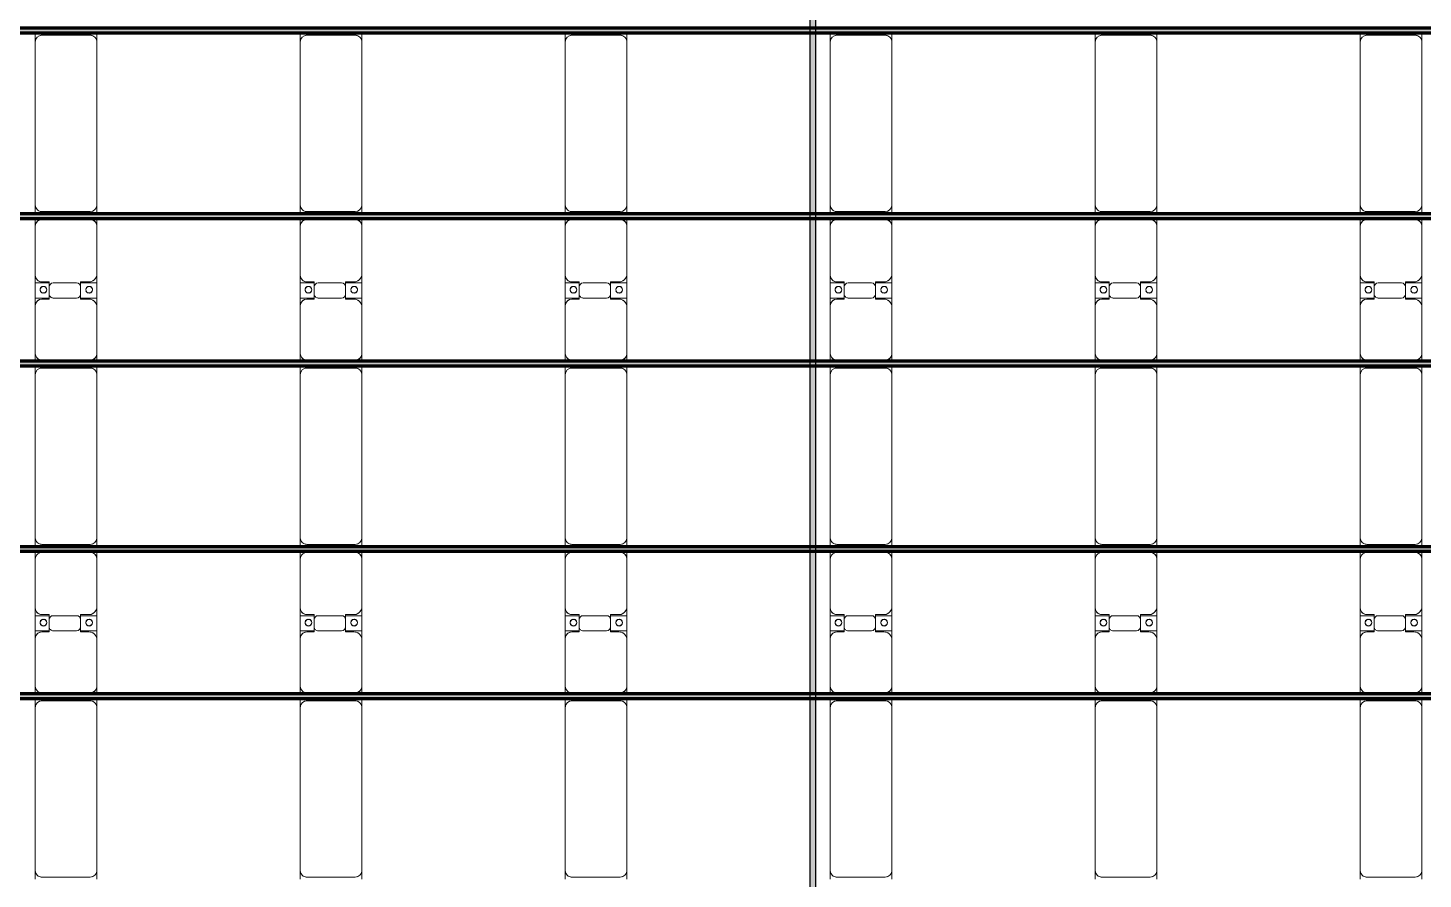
# Model space of a CAD drawing. Header units: millimetres. Extents: x -291190 to 146725, y 19759 to 185158.
# Drawn here: x -259468 to -248938, y 114543 to 120963 of the extents above; entities that cross this region are included whole.
import ezdxf

# ---------------------------------------------------------------- set-up
doc = ezdxf.new("R2010")
doc.units = ezdxf.units.MM
doc.layers.add('A-GENM', color=13, linetype='Continuous', lineweight=9)
doc.layers.add('S-BEAM', color=12, linetype='Continuous', lineweight=9)

# ---------------------------------------------------------------- blocks, each defined once
blk = doc.blocks.new('Dầm C52 - Dầm C52-73882-KHUNG KẾT CẤU BÈ PIN 4')
at = {"layer": 'S-BEAM', "lineweight": 140}
blk.add_hatch(color=1, dxfattribs=at).paths.add_polyline_path([(-173700, 20), (-174540, 20), (-174540, -20), (174501, -20), (174501, 20), (-172792, 20)])
at = {"layer": 'S-BEAM', "color": 1, "lineweight": 140}
for p, q in [((-174540, 20), (174501, 20)), ((174501, -20), (-174540, -20))]:
    blk.add_line(p, q, dxfattribs=at)
blk = doc.blocks.new('Dầm C52 - Dầm C52-V25-KHUNG KẾT CẤU BÈ PIN 4')
at = {"layer": 'S-BEAM', "lineweight": 140}
blk.add_hatch(color=1, dxfattribs=at).paths.add_polyline_path([(-173700, 20), (-174540, 20), (-174540, -20), (174540, -20), (174540, 20), (-172792, 20)])
at = {"layer": 'S-BEAM', "color": 1, "lineweight": 140}
for p, q in [((-174540, 20), (174540, 20)), ((174540, -20), (-174540, -20))]:
    blk.add_line(p, q, dxfattribs=at)
blk = doc.blocks.new('Dai phao do pin - DẢI PHAO ĐỠ PIN-V47-KHUNG KẾT CẤU BÈ PIN 4')
at = {"layer": 'A-GENM', "color": 7}
for p, q in [((14375, 242), (14440, 242)), ((14375, 242), (14440, 242)), ((15670, 242), (14440, 242)), ((15670, 242), (15735, 242)), ((15670, 242), (15735, 242)), ((15775, 242), (15830, 242)), ((15775, 242), (15830, 242)), ((16190, 242), (15830, 242)), ((16190, 242), (16372, 242)), ((16372, 242), (16190, 242)), ((16258, 242), (16440, 242)), ((16258, 116), (16258, 242)), ((16440, 242), (16258, 242)), ((16372, 242), (16372, 116)), ((16790, 242), (16440, 242)), ((16790, 242), (16845, 242)), ((16790, 242), (16845, 242)), ((16885, 242), (16950, 242)), ((16885, 242), (16950, 242)), ((18180, 242), (16950, 242)), ((18180, 242), (18245, 242)), ((18180, 242), (18245, 242)), ((18285, 242), (18340, 242)), ((18285, 242), (18340, 242)), ((18700, 242), (18340, 242)), ((18700, 242), (18882, 242)), ((18882, 242), (18700, 242)), ((18768, 242), (18950, 242)), ((18768, 116), (18768, 242)), ((18950, 242), (18768, 242)), ((18882, 242), (18882, 116)), ((19300, 242), (18950, 242)), ((19300, 242), (19355, 242)), ((19300, 242), (19355, 242)), ((19395, 242), (19460, 242)), ((19395, 242), (19460, 242)), ((20690, 242), (19460, 242)), ((20690, 242), (20755, 242)), ((20690, 242), (20755, 242)), ((14390, 192), (14390, -173)), ((15720, -173), (15720, 192)), ((15780, 192), (15780, -173)), ((16250, 118), (16250, 182)), ((16342, 118), (16250, 118)), ((16380, 118), (16288, 118)), ((16380, 182), (16380, 118)), ((16840, -173), (16840, 192)), ((16900, 192), (16900, -173)), ((18230, -173), (18230, 192)), ((18290, 192), (18290, -173)), ((18760, 118), (18760, 182)), ((18852, 118), (18760, 118)), ((18890, 118), (18798, 118)), ((18890, 182), (18890, 118)), ((19350, -173), (19350, 192)), ((19410, 192), (19410, -173)), ((20740, -173), (20740, 192)), ((16258, 88), (16258, -88)), ((16372, -88), (16372, 88)), ((18768, 88), (18768, -88)), ((18882, -88), (18882, 88)), ((16250, -173), (16250, -118)), ((16250, -118), (16342, -118)), ((16258, -223), (16258, -116)), ((16258, -169), (16258, -202)), ((16288, -118), (16380, -118)), ((16372, -116), (16372, -223)), ((16380, -118), (16380, -173)), ((18760, -173), (18760, -118)), ((18760, -118), (18852, -118)), ((18768, -223), (18768, -116)), ((18768, -169), (18768, -202)), ((18798, -118), (18890, -118)), ((18882, -116), (18882, -223)), ((18890, -118), (18890, -173)), ((14440, -223), (14375, -223)), ((14440, -223), (14375, -223)), ((14440, -223), (15670, -223)), ((15735, -223), (15670, -223)), ((15735, -223), (15670, -223)), ((15830, -223), (15775, -223)), ((15830, -223), (15775, -223)), ((15830, -223), (16200, -223)), ((16372, -223), (16200, -223)), ((16200, -223), (16372, -223)), ((16430, -223), (16258, -223)), ((16258, -223), (16430, -223)), ((16430, -223), (16790, -223)), ((16845, -223), (16790, -223)), ((16845, -223), (16790, -223)), ((16950, -223), (16885, -223)), ((16950, -223), (16885, -223)), ((16950, -223), (18180, -223)), ((18245, -223), (18180, -223)), ((18245, -223), (18180, -223)), ((18340, -223), (18285, -223)), ((18340, -223), (18285, -223)), ((18340, -223), (18710, -223)), ((18882, -223), (18710, -223)), ((18710, -223), (18882, -223)), ((18940, -223), (18768, -223)), ((18768, -223), (18940, -223)), ((18940, -223), (19300, -223)), ((19355, -223), (19300, -223)), ((19355, -223), (19300, -223)), ((19460, -223), (19395, -223)), ((19460, -223), (19395, -223)), ((19460, -223), (20690, -223)), ((20755, -223), (20690, -223)), ((20755, -223), (20690, -223))]:
    blk.add_line(p, q, dxfattribs=at)
for centre, radius, start, end in [((14440, 192), 50, 90, 180), ((14440, 192), 50, 150, 180), ((14440, 192), 50, 105, 120), ((15670, 192), 50, 360, 90), ((15670, 192), 50, 60, 90), ((15670, 192), 50, 15, 30), ((15830, 192), 50, 90, 180), ((15830, 192), 50, 105, 180), ((16190, 182), 60, 360, 90), ((16190, 182), 60, 45, 60), ((16190, 182), 60, 360, 60), ((16190, 182), 60, 45, 60), ((16440, 182), 60, 90, 180), ((16440, 182), 60, 120, 180), ((16790, 192), 50, 360, 90), ((16790, 192), 50, 360, 75), ((16950, 192), 50, 90, 180), ((16950, 192), 50, 150, 180), ((16950, 192), 50, 105, 120), ((18180, 192), 50, 360, 90), ((18180, 192), 50, 60, 90), ((18180, 192), 50, 15, 30), ((18340, 192), 50, 90, 180), ((18340, 192), 50, 105, 180), ((18700, 182), 60, 360, 90), ((18700, 182), 60, 45, 60), ((18700, 182), 60, 360, 60), ((18700, 182), 60, 45, 60), ((18950, 182), 60, 90, 180), ((18950, 182), 60, 120, 180), ((19300, 192), 50, 360, 90), ((19300, 192), 50, 360, 75), ((19460, 192), 50, 90, 180), ((19460, 192), 50, 150, 180), ((19460, 192), 50, 105, 120), ((20690, 192), 50, 360, 90), ((20690, 192), 50, 60, 90), ((20690, 192), 50, 15, 30), ((16288, 88), 30, 90, 180), ((16309, 183), 25, 0, 180), ((16309, 183), 25, 360, 165), ((16309, 183), 25, 180, 0), ((16311, 183), 25, 0, 180), ((16311, 183), 25, 90, 180), ((16311, 183), 25, 180, 0), ((16311, 183), 25, 180, 270), ((16309, 183), 25, 210, 255), ((16309, 183), 25, 270, 360), ((16311, 183), 25, 15, 75), ((16311, 183), 25, 285, 330), ((16342, 88), 30, 360, 90), ((18798, 88), 30, 90, 180), ((18819, 183), 25, 0, 180), ((18819, 183), 25, 360, 165), ((18819, 183), 25, 180, 0), ((18821, 183), 25, 0, 180), ((18821, 183), 25, 90, 180), ((18821, 183), 25, 180, 0), ((18821, 183), 25, 180, 270), ((18819, 183), 25, 210, 255), ((18819, 183), 25, 270, 360), ((18821, 183), 25, 15, 75), ((18821, 183), 25, 285, 330), ((18852, 88), 30, 360, 90), ((16288, -88), 30, 180, 270), ((16342, -88), 30, 270, 360), ((18798, -88), 30, 180, 270), ((18852, -88), 30, 270, 360), ((14440, -173), 50, 180, 270), ((14440, -173), 50, 180, 210), ((15670, -173), 50, 270, 360), ((15670, -173), 50, 330, 360), ((15830, -173), 50, 180, 270), ((15830, -173), 50, 180, 255), ((16200, -173), 50, 270, 360), ((16200, -173), 50, 285, 360), ((16200, -173), 50, 315, 0), ((16200, -173), 50, 315, 0), ((16309, -162), 25, 0, 180), ((16309, -162), 25, 105, 165), ((16309, -162), 25, 180, 360), ((16309, -162), 25, 195, 360), ((16311, -162), 25, 0, 180), ((16311, -162), 25, 105, 180), ((16311, -162), 25, 180, 0), ((16311, -162), 25, 180, 270), ((16309, -162), 25, 360, 75), ((16311, -162), 25, 15, 75), ((16311, -162), 25, 285, 345), ((16430, -173), 50, 180, 270), ((16430, -173), 50, 180, 255), ((16430, -173), 50, 210, 225), ((16430, -173), 50, 210, 225), ((16790, -173), 50, 270, 360), ((16790, -173), 50, 285, 360), ((16950, -173), 50, 180, 270), ((16950, -173), 50, 180, 210), ((18180, -173), 50, 270, 360), ((18180, -173), 50, 330, 360), ((18340, -173), 50, 180, 270), ((18340, -173), 50, 180, 255), ((18710, -173), 50, 270, 360), ((18710, -173), 50, 285, 360), ((18710, -173), 50, 315, 0), ((18710, -173), 50, 315, 0), ((18819, -162), 25, 0, 180), ((18819, -162), 25, 105, 165), ((18819, -162), 25, 180, 0), ((18819, -162), 25, 195, 360), ((18821, -162), 25, 0, 180), ((18821, -162), 25, 105, 180), ((18821, -162), 25, 180, 0), ((18821, -162), 25, 180, 270), ((18819, -162), 25, 360, 75), ((18821, -162), 25, 15, 75), ((18821, -162), 25, 285, 345), ((18940, -173), 50, 180, 270), ((18940, -173), 50, 180, 255), ((18940, -173), 50, 210, 225), ((18940, -173), 50, 210, 225), ((19300, -173), 50, 270, 360), ((19300, -173), 50, 285, 360), ((19460, -173), 50, 180, 270), ((19460, -173), 50, 180, 210), ((20690, -173), 50, 270, 360), ((20690, -173), 50, 330, 360), ((14440, -173), 50, 240, 270), ((15670, -173), 50, 285, 300), ((16950, -173), 50, 240, 270), ((18180, -173), 50, 285, 300), ((19460, -173), 50, 240, 270), ((20690, -173), 50, 285, 300)]:
    blk.add_arc(centre, radius, start, end, dxfattribs=at)
blk = doc.blocks.new('Dai phao do pin - DẢI PHAO ĐỠ PIN-V48-KHUNG KẾT CẤU BÈ PIN 4')
at = {"layer": 'A-GENM', "color": 7}
for p, q in [((14375, 242), (14440, 242)), ((14375, 242), (14440, 242)), ((15670, 242), (14440, 242)), ((15670, 242), (15735, 242)), ((15670, 242), (15735, 242)), ((15775, 242), (15830, 242)), ((15775, 242), (15830, 242)), ((16190, 242), (15830, 242)), ((16190, 242), (16372, 242)), ((16372, 242), (16190, 242)), ((16258, 242), (16440, 242)), ((16258, 116), (16258, 242)), ((16440, 242), (16258, 242)), ((16372, 242), (16372, 116)), ((16790, 242), (16440, 242)), ((16790, 242), (16845, 242)), ((16790, 242), (16845, 242)), ((16885, 242), (16950, 242)), ((16885, 242), (16950, 242)), ((18180, 242), (16950, 242)), ((18180, 242), (18245, 242)), ((18180, 242), (18245, 242)), ((18285, 242), (18340, 242)), ((18285, 242), (18340, 242)), ((18700, 242), (18340, 242)), ((18700, 242), (18882, 242)), ((18882, 242), (18700, 242)), ((18768, 242), (18950, 242)), ((18768, 116), (18768, 242)), ((18950, 242), (18768, 242)), ((18882, 242), (18882, 116)), ((19300, 242), (18950, 242)), ((19300, 242), (19355, 242)), ((19300, 242), (19355, 242)), ((19395, 242), (19460, 242)), ((19395, 242), (19460, 242)), ((20690, 242), (19460, 242)), ((20690, 242), (20755, 242)), ((20690, 242), (20755, 242)), ((14390, 192), (14390, -173)), ((15720, -173), (15720, 192)), ((15780, 192), (15780, -173)), ((16250, 118), (16250, 182)), ((16342, 118), (16250, 118)), ((16380, 118), (16288, 118)), ((16380, 182), (16380, 118)), ((16840, -173), (16840, 192)), ((16900, 192), (16900, -173)), ((18230, -173), (18230, 192)), ((18290, 192), (18290, -173)), ((18760, 118), (18760, 182)), ((18852, 118), (18760, 118)), ((18890, 118), (18798, 118)), ((18890, 182), (18890, 118)), ((19350, -173), (19350, 192)), ((19410, 192), (19410, -173)), ((20740, -173), (20740, 192)), ((16258, 88), (16258, -88)), ((16372, -88), (16372, 88)), ((18768, 88), (18768, -88)), ((18882, -88), (18882, 88)), ((16250, -173), (16250, -118)), ((16250, -118), (16342, -118)), ((16258, -223), (16258, -116)), ((16258, -169), (16258, -202)), ((16288, -118), (16380, -118)), ((16372, -116), (16372, -223)), ((16380, -118), (16380, -173)), ((18760, -173), (18760, -118)), ((18760, -118), (18852, -118)), ((18768, -223), (18768, -116)), ((18768, -169), (18768, -202)), ((18798, -118), (18890, -118)), ((18882, -116), (18882, -223)), ((18890, -118), (18890, -173)), ((14440, -223), (14375, -223)), ((14440, -223), (14375, -223)), ((14440, -223), (15670, -223)), ((15735, -223), (15670, -223)), ((15735, -223), (15670, -223)), ((15830, -223), (15775, -223)), ((15830, -223), (15775, -223)), ((15830, -223), (16200, -223)), ((16372, -223), (16200, -223)), ((16200, -223), (16372, -223)), ((16430, -223), (16258, -223)), ((16258, -223), (16430, -223)), ((16430, -223), (16790, -223)), ((16845, -223), (16790, -223)), ((16845, -223), (16790, -223)), ((16950, -223), (16885, -223)), ((16950, -223), (16885, -223)), ((16950, -223), (18180, -223)), ((18245, -223), (18180, -223)), ((18245, -223), (18180, -223)), ((18340, -223), (18285, -223)), ((18340, -223), (18285, -223)), ((18340, -223), (18710, -223)), ((18882, -223), (18710, -223)), ((18710, -223), (18882, -223)), ((18940, -223), (18768, -223)), ((18768, -223), (18940, -223)), ((18940, -223), (19300, -223)), ((19355, -223), (19300, -223)), ((19355, -223), (19300, -223)), ((19460, -223), (19395, -223)), ((19460, -223), (19395, -223)), ((19460, -223), (20690, -223)), ((20755, -223), (20690, -223)), ((20755, -223), (20690, -223))]:
    blk.add_line(p, q, dxfattribs=at)
for centre, radius, start, end in [((14440, 192), 50, 90, 180), ((14440, 192), 50, 150, 180), ((14440, 192), 50, 105, 120), ((15670, 192), 50, 360, 90), ((15670, 192), 50, 60, 90), ((15670, 192), 50, 15, 30), ((15830, 192), 50, 90, 180), ((15830, 192), 50, 105, 180), ((16190, 182), 60, 360, 90), ((16190, 182), 60, 45, 60), ((16190, 182), 60, 360, 60), ((16190, 182), 60, 45, 60), ((16440, 182), 60, 90, 180), ((16440, 182), 60, 120, 180), ((16790, 192), 50, 360, 90), ((16790, 192), 50, 360, 75), ((16950, 192), 50, 90, 180), ((16950, 192), 50, 150, 180), ((16950, 192), 50, 105, 120), ((18180, 192), 50, 360, 90), ((18180, 192), 50, 60, 90), ((18180, 192), 50, 15, 30), ((18340, 192), 50, 90, 180), ((18340, 192), 50, 105, 180), ((18700, 182), 60, 360, 90), ((18700, 182), 60, 45, 60), ((18700, 182), 60, 360, 60), ((18700, 182), 60, 45, 60), ((18950, 182), 60, 90, 180), ((18950, 182), 60, 120, 180), ((19300, 192), 50, 360, 90), ((19300, 192), 50, 360, 75), ((19460, 192), 50, 90, 180), ((19460, 192), 50, 150, 180), ((19460, 192), 50, 105, 120), ((20690, 192), 50, 360, 90), ((20690, 192), 50, 60, 90), ((20690, 192), 50, 15, 30), ((16288, 88), 30, 90, 180), ((16309, 183), 25, 0, 180), ((16309, 183), 25, 360, 165), ((16309, 183), 25, 180, 0), ((16311, 183), 25, 0, 180), ((16311, 183), 25, 90, 180), ((16311, 183), 25, 180, 0), ((16311, 183), 25, 180, 270), ((16309, 183), 25, 210, 255), ((16309, 183), 25, 270, 360), ((16311, 183), 25, 15, 75), ((16311, 183), 25, 285, 330), ((16342, 88), 30, 360, 90), ((18798, 88), 30, 90, 180), ((18819, 183), 25, 0, 180), ((18819, 183), 25, 360, 165), ((18819, 183), 25, 180, 0), ((18821, 183), 25, 0, 180), ((18821, 183), 25, 90, 180), ((18821, 183), 25, 180, 0), ((18821, 183), 25, 180, 270), ((18819, 183), 25, 210, 255), ((18819, 183), 25, 270, 360), ((18821, 183), 25, 15, 75), ((18821, 183), 25, 285, 330), ((18852, 88), 30, 360, 90), ((16288, -88), 30, 180, 270), ((16342, -88), 30, 270, 360), ((18798, -88), 30, 180, 270), ((18852, -88), 30, 270, 360), ((14440, -173), 50, 180, 270), ((14440, -173), 50, 180, 210), ((15670, -173), 50, 270, 360), ((15670, -173), 50, 330, 360), ((15830, -173), 50, 180, 270), ((15830, -173), 50, 180, 255), ((16200, -173), 50, 270, 360), ((16200, -173), 50, 285, 360), ((16200, -173), 50, 315, 0), ((16200, -173), 50, 315, 0), ((16309, -162), 25, 0, 180), ((16309, -162), 25, 105, 165), ((16309, -162), 25, 180, 360), ((16309, -162), 25, 195, 360), ((16311, -162), 25, 0, 180), ((16311, -162), 25, 105, 180), ((16311, -162), 25, 180, 0), ((16311, -162), 25, 180, 270), ((16309, -162), 25, 360, 75), ((16311, -162), 25, 15, 75), ((16311, -162), 25, 285, 345), ((16430, -173), 50, 180, 270), ((16430, -173), 50, 180, 255), ((16430, -173), 50, 210, 225), ((16430, -173), 50, 210, 225), ((16790, -173), 50, 270, 360), ((16790, -173), 50, 285, 360), ((16950, -173), 50, 180, 270), ((16950, -173), 50, 180, 210), ((18180, -173), 50, 270, 360), ((18180, -173), 50, 330, 360), ((18340, -173), 50, 180, 270), ((18340, -173), 50, 180, 255), ((18710, -173), 50, 270, 360), ((18710, -173), 50, 285, 360), ((18710, -173), 50, 315, 0), ((18710, -173), 50, 315, 0), ((18819, -162), 25, 0, 180), ((18819, -162), 25, 105, 165), ((18819, -162), 25, 180, 0), ((18819, -162), 25, 195, 360), ((18821, -162), 25, 0, 180), ((18821, -162), 25, 105, 180), ((18821, -162), 25, 180, 0), ((18821, -162), 25, 180, 270), ((18819, -162), 25, 360, 75), ((18821, -162), 25, 15, 75), ((18821, -162), 25, 285, 345), ((18940, -173), 50, 180, 270), ((18940, -173), 50, 180, 255), ((18940, -173), 50, 210, 225), ((18940, -173), 50, 210, 225), ((19300, -173), 50, 270, 360), ((19300, -173), 50, 285, 360), ((19460, -173), 50, 180, 270), ((19460, -173), 50, 180, 210), ((20690, -173), 50, 270, 360), ((20690, -173), 50, 330, 360), ((14440, -173), 50, 240, 270), ((15670, -173), 50, 285, 300), ((16950, -173), 50, 240, 270), ((18180, -173), 50, 285, 300), ((19460, -173), 50, 240, 270), ((20690, -173), 50, 285, 300)]:
    blk.add_arc(centre, radius, start, end, dxfattribs=at)
blk = doc.blocks.new('Dai phao do pin - DẢI PHAO ĐỠ PIN-V49-KHUNG KẾT CẤU BÈ PIN 4')
at = {"layer": 'A-GENM', "color": 7}
for p, q in [((14375, 242), (14440, 242)), ((14375, 242), (14440, 242)), ((15670, 242), (14440, 242)), ((15670, 242), (15735, 242)), ((15670, 242), (15735, 242)), ((15775, 242), (15830, 242)), ((15775, 242), (15830, 242)), ((16190, 242), (15830, 242)), ((16190, 242), (16372, 242)), ((16372, 242), (16190, 242)), ((16258, 242), (16440, 242)), ((16258, 116), (16258, 242)), ((16440, 242), (16258, 242)), ((16372, 242), (16372, 116)), ((16790, 242), (16440, 242)), ((16790, 242), (16845, 242)), ((16790, 242), (16845, 242)), ((16885, 242), (16950, 242)), ((16885, 242), (16950, 242)), ((18180, 242), (16950, 242)), ((18180, 242), (18245, 242)), ((18180, 242), (18245, 242)), ((18285, 242), (18340, 242)), ((18285, 242), (18340, 242)), ((18700, 242), (18340, 242)), ((18700, 242), (18882, 242)), ((18882, 242), (18700, 242)), ((18768, 242), (18950, 242)), ((18768, 116), (18768, 242)), ((18950, 242), (18768, 242)), ((18882, 242), (18882, 116)), ((19300, 242), (18950, 242)), ((19300, 242), (19355, 242)), ((19300, 242), (19355, 242)), ((19395, 242), (19460, 242)), ((19395, 242), (19460, 242)), ((20690, 242), (19460, 242)), ((20690, 242), (20755, 242)), ((20690, 242), (20755, 242)), ((14390, 192), (14390, -173)), ((15720, -173), (15720, 192)), ((15780, 192), (15780, -173)), ((16250, 118), (16250, 182)), ((16342, 118), (16250, 118)), ((16380, 118), (16288, 118)), ((16380, 182), (16380, 118)), ((16840, -173), (16840, 192)), ((16900, 192), (16900, -173)), ((18230, -173), (18230, 192)), ((18290, 192), (18290, -173)), ((18760, 118), (18760, 182)), ((18852, 118), (18760, 118)), ((18890, 118), (18798, 118)), ((18890, 182), (18890, 118)), ((19350, -173), (19350, 192)), ((19410, 192), (19410, -173)), ((20740, -173), (20740, 192)), ((16258, 88), (16258, -88)), ((16372, -88), (16372, 88)), ((18768, 88), (18768, -88)), ((18882, -88), (18882, 88)), ((16250, -173), (16250, -118)), ((16250, -118), (16342, -118)), ((16258, -223), (16258, -116)), ((16258, -169), (16258, -202)), ((16288, -118), (16380, -118)), ((16372, -116), (16372, -223)), ((16380, -118), (16380, -173)), ((18760, -173), (18760, -118)), ((18760, -118), (18852, -118)), ((18768, -223), (18768, -116)), ((18768, -169), (18768, -202)), ((18798, -118), (18890, -118)), ((18882, -116), (18882, -223)), ((18890, -118), (18890, -173)), ((14440, -223), (14375, -223)), ((14440, -223), (14375, -223)), ((14440, -223), (15670, -223)), ((15735, -223), (15670, -223)), ((15735, -223), (15670, -223)), ((15830, -223), (15775, -223)), ((15830, -223), (15775, -223)), ((15830, -223), (16200, -223)), ((16372, -223), (16200, -223)), ((16200, -223), (16372, -223)), ((16430, -223), (16258, -223)), ((16258, -223), (16430, -223)), ((16430, -223), (16790, -223)), ((16845, -223), (16790, -223)), ((16845, -223), (16790, -223)), ((16950, -223), (16885, -223)), ((16950, -223), (16885, -223)), ((16950, -223), (18180, -223)), ((18245, -223), (18180, -223)), ((18245, -223), (18180, -223)), ((18340, -223), (18285, -223)), ((18340, -223), (18285, -223)), ((18340, -223), (18710, -223)), ((18882, -223), (18710, -223)), ((18710, -223), (18882, -223)), ((18940, -223), (18768, -223)), ((18768, -223), (18940, -223)), ((18940, -223), (19300, -223)), ((19355, -223), (19300, -223)), ((19355, -223), (19300, -223)), ((19460, -223), (19395, -223)), ((19460, -223), (19395, -223)), ((19460, -223), (20690, -223)), ((20755, -223), (20690, -223)), ((20755, -223), (20690, -223))]:
    blk.add_line(p, q, dxfattribs=at)
for centre, radius, start, end in [((14440, 192), 50, 90, 180), ((14440, 192), 50, 150, 180), ((14440, 192), 50, 105, 120), ((15670, 192), 50, 360, 90), ((15670, 192), 50, 60, 90), ((15670, 192), 50, 15, 30), ((15830, 192), 50, 90, 180), ((15830, 192), 50, 105, 180), ((16190, 182), 60, 360, 90), ((16190, 182), 60, 45, 60), ((16190, 182), 60, 360, 60), ((16190, 182), 60, 45, 60), ((16440, 182), 60, 90, 180), ((16440, 182), 60, 120, 180), ((16790, 192), 50, 360, 90), ((16790, 192), 50, 360, 75), ((16950, 192), 50, 90, 180), ((16950, 192), 50, 150, 180), ((16950, 192), 50, 105, 120), ((18180, 192), 50, 360, 90), ((18180, 192), 50, 60, 90), ((18180, 192), 50, 15, 30), ((18340, 192), 50, 90, 180), ((18340, 192), 50, 105, 180), ((18700, 182), 60, 360, 90), ((18700, 182), 60, 45, 60), ((18700, 182), 60, 360, 60), ((18700, 182), 60, 45, 60), ((18950, 182), 60, 90, 180), ((18950, 182), 60, 120, 180), ((19300, 192), 50, 360, 90), ((19300, 192), 50, 360, 75), ((19460, 192), 50, 90, 180), ((19460, 192), 50, 150, 180), ((19460, 192), 50, 105, 120), ((20690, 192), 50, 360, 90), ((20690, 192), 50, 60, 90), ((20690, 192), 50, 15, 30), ((16288, 88), 30, 90, 180), ((16309, 183), 25, 0, 180), ((16309, 183), 25, 360, 165), ((16309, 183), 25, 180, 0), ((16311, 183), 25, 0, 180), ((16311, 183), 25, 90, 180), ((16311, 183), 25, 180, 0), ((16311, 183), 25, 180, 270), ((16309, 183), 25, 210, 255), ((16309, 183), 25, 270, 360), ((16311, 183), 25, 15, 75), ((16311, 183), 25, 285, 330), ((16342, 88), 30, 360, 90), ((18798, 88), 30, 90, 180), ((18819, 183), 25, 0, 180), ((18819, 183), 25, 360, 165), ((18819, 183), 25, 180, 0), ((18821, 183), 25, 0, 180), ((18821, 183), 25, 90, 180), ((18821, 183), 25, 180, 0), ((18821, 183), 25, 180, 270), ((18819, 183), 25, 210, 255), ((18819, 183), 25, 270, 360), ((18821, 183), 25, 15, 75), ((18821, 183), 25, 285, 330), ((18852, 88), 30, 360, 90), ((16288, -88), 30, 180, 270), ((16342, -88), 30, 270, 360), ((18798, -88), 30, 180, 270), ((18852, -88), 30, 270, 360), ((14440, -173), 50, 180, 270), ((14440, -173), 50, 180, 210), ((15670, -173), 50, 270, 360), ((15670, -173), 50, 330, 360), ((15830, -173), 50, 180, 270), ((15830, -173), 50, 180, 255), ((16200, -173), 50, 270, 360), ((16200, -173), 50, 285, 360), ((16200, -173), 50, 315, 0), ((16200, -173), 50, 315, 0), ((16309, -162), 25, 0, 180), ((16309, -162), 25, 105, 165), ((16309, -162), 25, 180, 360), ((16309, -162), 25, 195, 360), ((16311, -162), 25, 0, 180), ((16311, -162), 25, 105, 180), ((16311, -162), 25, 180, 0), ((16311, -162), 25, 180, 270), ((16309, -162), 25, 360, 75), ((16311, -162), 25, 15, 75), ((16311, -162), 25, 285, 345), ((16430, -173), 50, 180, 270), ((16430, -173), 50, 180, 255), ((16430, -173), 50, 210, 225), ((16430, -173), 50, 210, 225), ((16790, -173), 50, 270, 360), ((16790, -173), 50, 285, 360), ((16950, -173), 50, 180, 270), ((16950, -173), 50, 180, 210), ((18180, -173), 50, 270, 360), ((18180, -173), 50, 330, 360), ((18340, -173), 50, 180, 270), ((18340, -173), 50, 180, 255), ((18710, -173), 50, 270, 360), ((18710, -173), 50, 285, 360), ((18710, -173), 50, 315, 0), ((18710, -173), 50, 315, 0), ((18819, -162), 25, 0, 180), ((18819, -162), 25, 105, 165), ((18819, -162), 25, 180, 0), ((18819, -162), 25, 195, 360), ((18821, -162), 25, 0, 180), ((18821, -162), 25, 105, 180), ((18821, -162), 25, 180, 0), ((18821, -162), 25, 180, 270), ((18819, -162), 25, 360, 75), ((18821, -162), 25, 15, 75), ((18821, -162), 25, 285, 345), ((18940, -173), 50, 180, 270), ((18940, -173), 50, 180, 255), ((18940, -173), 50, 210, 225), ((18940, -173), 50, 210, 225), ((19300, -173), 50, 270, 360), ((19300, -173), 50, 285, 360), ((19460, -173), 50, 180, 270), ((19460, -173), 50, 180, 210), ((20690, -173), 50, 270, 360), ((20690, -173), 50, 330, 360), ((14440, -173), 50, 240, 270), ((15670, -173), 50, 285, 300), ((16950, -173), 50, 240, 270), ((18180, -173), 50, 285, 300), ((19460, -173), 50, 240, 270), ((20690, -173), 50, 285, 300)]:
    blk.add_arc(centre, radius, start, end, dxfattribs=at)
blk = doc.blocks.new('Dầm C52 - Hộp 40x60-74703-KHUNG KẾT CẤU BÈ PIN 4')
at = {"layer": 'S-BEAM', "lineweight": 25}
blk.add_hatch(color=4, dxfattribs=at).paths.add_polyline_path([(-37152, -20), (37152, -20), (37152, 20), (-37152, 20)])
at = {"layer": 'S-BEAM', "color": 4, "lineweight": 25}
for p, q in [((-37152, 20), (37152, 20)), ((37152, -20), (-37152, -20))]:
    blk.add_line(p, q, dxfattribs=at)

msp = doc.modelspace()

# ---------------------------------------------------------------- block references
at = {"layer": 'A-GENM', "color": 7, "rotation": 269.9999999999996}
for name, p in [('Dai phao do pin - DẢI PHAO ĐỠ PIN-V47-KHUNG KẾT CẤU BÈ PIN 4', (-259189, 135298)), ('Dai phao do pin - DẢI PHAO ĐỠ PIN-V49-KHUNG KẾT CẤU BÈ PIN 4', (-257189, 135298)), ('Dai phao do pin - DẢI PHAO ĐỠ PIN-V47-KHUNG KẾT CẤU BÈ PIN 4', (-255189, 135298)), ('Dai phao do pin - DẢI PHAO ĐỠ PIN-V48-KHUNG KẾT CẤU BÈ PIN 4', (-253189, 135298)), ('Dai phao do pin - DẢI PHAO ĐỠ PIN-V47-KHUNG KẾT CẤU BÈ PIN 4', (-251189, 135298)), ('Dai phao do pin - DẢI PHAO ĐỠ PIN-V47-KHUNG KẾT CẤU BÈ PIN 4', (-249189, 135298))]:
    msp.add_blockref(name, p, dxfattribs=at)
at = {"layer": 'S-BEAM', "color": 4, "lineweight": 25, "rotation": 89.99999999999977}
msp.add_blockref('Dầm C52 - Hộp 40x60-74703-KHUNG KẾT CẤU BÈ PIN 4', (-253544, 101989), dxfattribs=at)
at = {"layer": 'S-BEAM', "color": 1, "lineweight": 140, "rotation": 180}
for name, p in [('Dầm C52 - Dầm C52-73882-KHUNG KẾT CẤU BÈ PIN 4', (-109124, 120943)), ('Dầm C52 - Dầm C52-V25-KHUNG KẾT CẤU BÈ PIN 4', (-109124, 119543)), ('Dầm C52 - Dầm C52-73882-KHUNG KẾT CẤU BÈ PIN 4', (-109124, 118433)), ('Dầm C52 - Dầm C52-V25-KHUNG KẾT CẤU BÈ PIN 4', (-109124, 117033)), ('Dầm C52 - Dầm C52-73882-KHUNG KẾT CẤU BÈ PIN 4', (-109124, 115923))]:
    msp.add_blockref(name, p, dxfattribs=at)

doc.saveas('drawing.dxf')
